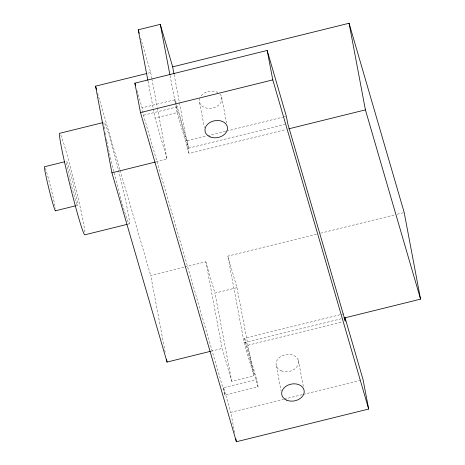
<?xml version="1.0" encoding="UTF-8"?>
<svg xmlns="http://www.w3.org/2000/svg" width="465" height="465" viewBox="0 0 465 465"><rect width="100%" height="100%" fill="white"/><g stroke="black" fill="none" stroke-linecap="round" stroke-linejoin="round"><path stroke-width="0.35" stroke-dasharray="2.33 1.74" d="M147.893 73.232L150.683 72.546L140.645 38.072M343.885 313.788L244.666 338.317L256.651 379.463L258.058 386.816L224.984 394.994L143.476 115.21L142.069 107.857L175.142 99.679L187.133 140.825L188.534 148.178L284.94 124.347M143.476 115.21L176.549 107.037L175.142 99.679M155.88 161.93L167.045 159.169L155.072 118.075L177.119 112.623L175.357 103.37M187.133 140.825L206.832 135.954M207.541 135.78L225.833 131.258M226.536 131.084L282.83 117.163M283.54 116.988L285.65 116.465M177.119 112.623L189.028 153.485L286.004 129.508M76.045 205.704L77.422 205.361A22.739 1.07 76.1 0 0 70.581 173.369A22.739 1.07 76.1 0 0 68.146 171.23A22.739 1.07 76.1 0 0 77.422 205.361M127.811 224.194L129.2 223.851M184.89 266.986L205.821 261.807L222.183 348.436L231.785 381.399L253.832 375.947L244.166 342.752L227.804 256.128L317.054 234.058M320.565 233.192L394.355 214.946M397.168 214.255L403.492 212.691M165.18 352.121L150.701 275.437L184.192 267.154M231.785 381.399L214.946 293.124L236.993 287.672L227.804 256.128M244.166 342.752L341.141 318.775M211.017 351.197L222.183 348.436M258.058 386.816L246.066 345.675L342.473 321.838M224.984 394.994L223.578 387.641L256.651 379.463M234.645 432.642L230.768 412.327L283.545 399.278M284.249 399.104L302.546 394.582M303.25 394.407L362.363 379.795M176.549 107.037L188.534 148.178M205.821 261.807L214.946 293.124M137.076 90.71L142.069 107.857M223.578 387.641L230.768 412.327M97.592 93.128L119.889 169.673M120.092 170.364L150.701 275.437M298.35 360.329L303.296 386.252M276.303 365.781L281.116 391.001M221.642 97.005L226.583 122.929M236.993 287.672L253.832 375.947M244.666 338.317L246.066 345.675M199.59 102.457L204.402 127.677M170.062 75.603L175.218 102.655M148.01 81.055L155.072 118.075M174.143 74.673L189.028 153.485M150.683 72.546L151.759 78.225M151.892 78.934L157.257 107.334M157.391 108.049L167.045 159.169M219.881 94.064A11.369 8.556 -10.8 0 1 212.65 108.043A11.369 8.556 -10.8 0 1 199.671 98.534M201.124 95.842A11.369 8.556 -10.8 0 1 217.905 92.558M60.816 135.065A52.295 2.465 76.1 0 1 74.813 184.216A52.295 2.465 76.1 0 1 84.99 233.151M104.555 129.038A52.295 2.465 76.1 0 1 114.82 155.851A52.295 2.465 76.1 0 1 129.456 223.107A52.295 2.465 76.1 0 1 114.111 172.934M113.768 171.544A52.295 2.465 76.1 0 1 106.95 141.703M106.805 141.005A52.295 2.465 76.1 0 1 106.392 138.989M105.578 134.821A52.295 2.465 76.1 0 1 105.189 132.711M45.361 168.295A22.739 1.07 76.1 0 1 50.871 187.837A22.739 1.07 76.1 0 1 55.358 208.477M281.226 370.803A11.369 8.556 -10.8 0 0 298.6 362.555A11.369 8.556 -10.8 0 0 282.162 355.812A11.369 8.556 -10.8 0 0 281.226 370.803"/><path stroke-width="0.7" d="M147.876 80.346L138.233 29.801L160.28 24.349L172.666 66.861L174.009 73.964M172.666 66.861L349.058 23.25L404.195 212.517L420.558 299.14L343.955 318.077M210.32 351.366L167.057 362.061L111.92 172.8L95.563 86.17L146.498 73.58M344.896 317.252L363.066 379.62L368.675 409.043L236.383 441.75L140.494 112.594L134.879 83.171L267.172 50.464L286.353 116.291L287.754 123.649L345.292 321.141L344.652 317.798M140.494 112.594L272.786 79.887L267.172 50.464M102.777 122.65L59.723 133.298A52.295 2.465 76.1 0 0 69.663 183.919A52.295 2.465 76.1 0 0 84.752 234.842L127.114 224.368M64.606 161.791L44.623 166.732A22.739 1.07 76.1 0 0 49.307 190.423A22.739 1.07 76.1 0 0 55.556 210.383M288.817 128.817L365.42 109.874L349.058 23.25M111.92 172.8L155.182 162.105M55.376 210.814L75.359 205.873M365.42 109.874L420.558 299.14M272.786 79.887L368.675 409.043M138.233 29.801L139.238 33.248M134.879 83.171L135.478 85.229M95.563 86.17L96.575 89.652M160.28 24.349L169.923 74.894M235.848 438.948L236.383 441.75M166.522 359.224L167.057 362.061M286.841 400.226A11.369 8.556 -10.8 0 0 304.209 391.978A11.369 8.556 -10.8 0 0 287.771 385.235A11.369 8.556 -10.8 0 0 286.841 400.226M210.128 136.902A11.369 8.556 -10.8 0 0 227.495 128.654A11.369 8.556 -10.8 0 0 211.058 121.911A11.369 8.556 -10.8 0 0 210.128 136.902"/></g></svg>
